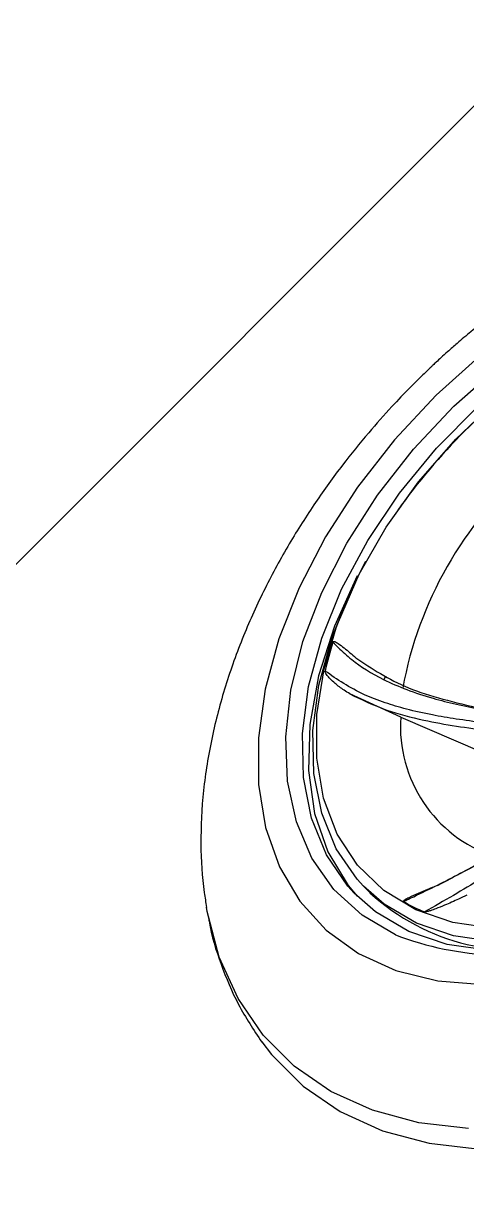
# Model space of a CAD drawing. Header units: inches. Extents: x 0 to 84, y -22 to 124.
# Drawn here: x 34.567 to 35.326, y 34.323 to 36.312 of the extents above; entities that cross this region are included whole.
import ezdxf

# ---------------------------------------------------------------- set-up
doc = ezdxf.new("R2010")
doc.units = ezdxf.units.IN
doc.header["$MEASUREMENT"] = 0
doc.layers.add('1', color=4, linetype='Continuous')
doc.layers.add('BDIM_CYAN', color=4, linetype='Continuous')

# ---------------------------------------------------------------- blocks, each defined once
blk = doc.blocks.new('2026 RELAY')
at = {"layer": '1', "color": 3, "linetype": 'Continuous', "lineweight": 25}
blk.add_line((32.5818, 32.9145), (37.7679, 38.1005), dxfattribs=at)
at = {"layer": 'BDIM_CYAN'}
for p, q in [((35.208, 34.9797), (35.2082, 34.9794)), ((35.1358, 34.8617), (35.1369, 34.8606)), ((35.1397, 34.8662), (35.1387, 34.8672)), ((35.1337, 34.8575), (35.1351, 34.8572)), ((35.187, 34.6956), (35.1838, 34.6882)), ((35.2131, 34.6256), (35.126, 34.6655)), ((35.2131, 34.6256), (35.3525, 34.5656)), ((35.149, 34.337), (35.1601, 34.3256))]:
    blk.add_line(p, q, dxfattribs=at)
at = {"layer": 'BDIM_CYAN', "flags": 128}
for points in [[(35.3293, 33.9223), (35.2439, 33.9322), (35.1649, 33.9535), (35.0936, 33.9858), (35.0309, 34.0289), (34.9777, 34.0819), (34.9348, 34.1443), (34.9027, 34.2151), (34.8819, 34.2933), (34.8806, 34.3006)], [(34.9752, 34.0703), (34.9921, 34.0486), (35.046, 33.9948), (35.1095, 33.9513), (35.1817, 33.9185), (35.2617, 33.8969), (35.3483, 33.8869)], [(35.3517, 35.2467), (35.274, 35.1766), (35.2027, 35.1002), (35.139, 35.0188), (35.0842, 34.934), (35.0391, 34.8471), (35.0047, 34.7598), (34.9814, 34.6736), (34.9698, 34.5901), (34.97, 34.5107), (34.982, 34.4368), (35.0056, 34.3699), (35.0404, 34.311), (35.0858, 34.2613), (35.141, 34.2215), (35.2049, 34.1925), (35.2764, 34.1748), (35.3543, 34.1686)], [(35.2044, 34.2536), (35.1469, 34.2871), (35.0989, 34.3311), (35.0612, 34.3847), (35.0345, 34.4468), (35.0195, 34.5163), (35.0164, 34.5918), (35.0253, 34.6718), (35.0459, 34.7548), (35.0779, 34.8391), (35.1207, 34.9231), (35.1734, 35.0053), (35.235, 35.0839), (35.3043, 35.1574), (35.3799, 35.2245)], [(35.1336, 34.3247), (35.1227, 34.3366), (35.0859, 34.3903), (35.0603, 34.4527), (35.0466, 34.5224), (35.045, 34.598), (35.0555, 34.678), (35.078, 34.7608), (35.1119, 34.8446), (35.1566, 34.9278), (35.2112, 35.0087), (35.2745, 35.0856), (35.3452, 35.1569), (35.422, 35.2213), (35.5033, 35.2774), (35.5874, 35.324), (35.6726, 35.3603), (35.7571, 35.3854), (35.8393, 35.3988), (35.9174, 35.4004), (35.9899, 35.39), (36.0553, 35.3678)], [(35.1027, 34.7783), (35.1065, 34.7889), (35.142, 34.8703), (35.188, 34.9506), (35.2435, 35.0281), (35.3073, 35.1012), (35.3781, 35.1683), (35.4543, 35.228), (35.5344, 35.2791), (35.6166, 35.3204), (35.6991, 35.351), (35.7803, 35.3703), (35.8584, 35.3779), (35.9083, 35.3764)], [(35.3726, 34.2643), (35.3023, 34.2745), (35.2391, 34.2963), (35.2391, 34.2963)], [(35.1492, 34.3369), (35.1385, 34.3486), (35.1027, 34.4008), (35.0779, 34.4614), (35.0645, 34.5291), (35.063, 34.6027), (35.0732, 34.6804), (35.095, 34.7609), (35.128, 34.8424), (35.1536, 34.8925)], [(35.1387, 34.8672), (35.0996, 34.7815), (35.0723, 34.6963), (35.0574, 34.6133), (35.0551, 34.5344), (35.0655, 34.4611), (35.0883, 34.3952), (35.1232, 34.3379), (35.1387, 34.3195)], [(35.2391, 34.2963), (35.1842, 34.3293), (35.139, 34.3728), (35.1043, 34.4258), (35.081, 34.4873), (35.0694, 34.5558), (35.0698, 34.63), (35.0823, 34.7083), (35.1027, 34.7783)], [(36.0606, 34.6224), (35.999, 34.5476), (35.9302, 34.4783), (35.8556, 34.4157), (35.7766, 34.3612), (35.6948, 34.3159), (35.6121, 34.2806), (35.5299, 34.2562), (35.45, 34.2431), (35.3741, 34.2416), (35.3036, 34.2518), (35.24, 34.2733), (35.1846, 34.3058), (35.1492, 34.3369)], [(35.6859, 34.2985), (35.6099, 34.2667), (35.5253, 34.2416), (35.4432, 34.2282), (35.365, 34.2266), (35.2925, 34.237), (35.2271, 34.2591), (35.1701, 34.2926), (35.1336, 34.3247)]]:
    blk.add_lwpolyline(points, dxfattribs=at)
at = {"layer": 'BDIM_CYAN'}
for centre, radius, start, end in [((36.0888, 34.3488), 1.0834, 125.5753, 144.3894), ((35.8674, 34.5554), 0.6618, 131.1032, 169.5439), ((35.7069, 34.5646), 0.6386, 162.7372, 167.3536), ((35.4472, 34.6101), 0.2346, 176.2329, 251.217), ((35.4166, 34.6074), 0.3811, 227.6992, 285.145), ((35.37, 34.5762), 0.3063, 240.2185, 247.7543), ((35.3877, 34.7221), 0.5031, 248.6346, 287.9918)]:
    blk.add_arc(centre, radius, start, end, dxfattribs=at)
for points, knots in [([(36.1785, 35.5541), (36.1568, 35.5582), (36.1077, 35.5674), (36.0269, 35.5698), (35.9372, 35.5638), (35.8454, 35.5477), (35.7522, 35.522), (35.6597, 35.4873), (35.5711, 35.4453), (35.4898, 35.3988), (35.4224, 35.3539), (35.3715, 35.3159), (35.3363, 35.2876), (35.312, 35.2669), (35.295, 35.252), (35.2831, 35.2412), (35.2748, 35.2336), (35.2689, 35.2281), (35.2648, 35.2242), (35.2603, 35.2199), (35.2571, 35.2169), (35.2549, 35.2148)], [0, 0, 0, 0, 0.074244, 0.167929, 0.259973, 0.35451, 0.450839, 0.546212, 0.64031, 0.729298, 0.808383, 0.864437, 0.904119, 0.932193, 0.95205, 0.966094, 0.976024, 0.983046, 0.988012, 0.991523, 1, 1, 1, 1]), ([(35.2549, 35.2148), (35.2524, 35.2124), (35.2438, 35.204), (35.2246, 35.185), (35.1945, 35.1535), (35.1554, 35.1095), (35.1113, 35.055), (35.0655, 34.9917), (35.0209, 34.9213), (34.9794, 34.845), (34.9425, 34.7637), (34.9118, 34.6785), (34.8885, 34.5898), (34.8739, 34.4993), (34.8696, 34.41), (34.8735, 34.3441), (34.8795, 34.3089), (34.8809, 34.3004)], [0, 0, 0, 0, 0.0094021, 0.0326056, 0.0736002, 0.1281376, 0.1931384, 0.2655704, 0.3433789, 0.4251066, 0.5102659, 0.5990177, 0.6893933, 0.7836209, 0.8800377, 0.9711656, 1, 1, 1, 1]), ([(35.0971, 34.7542), (35.0972, 34.7543), (35.0972, 34.7545), (35.0974, 34.7548), (35.0977, 34.755), (35.0981, 34.7551), (35.099, 34.7552), (35.1019, 34.7545), (35.1113, 34.7485), (35.1229, 34.7388), (35.133, 34.7303), (35.1364, 34.7274)], [0, 0, 0, 0, 0.0055006, 0.0110552, 0.016084, 0.0215799, 0.030977, 0.0603237, 0.1952739, 0.7306037, 1, 1, 1, 1]), ([(35.0971, 34.7542), (35.0975, 34.7538), (35.0984, 34.7527), (35.1014, 34.7495), (35.104, 34.7468), (35.1061, 34.7447)], [0, 0, 0, 0, 0.124891, 0.333599, 1, 1, 1, 1]), ([(35.1061, 34.7447), (35.1136, 34.7378), (35.135, 34.7179), (35.1855, 34.6866), (35.2605, 34.658), (35.3226, 34.6446), (35.3507, 34.6385)], [0, 0, 0, 0, 0.141781, 0.406989, 0.731223, 1, 1, 1, 1]), ([(35.1364, 34.7274), (35.1639, 34.7089), (35.2193, 34.6715), (35.3064, 34.6509), (35.3503, 34.6405)], [0, 0, 0, 0, 0.495173, 1, 1, 1, 1]), ([(35.126, 34.6655), (35.1227, 34.6675), (35.1137, 34.6731), (35.1022, 34.6818), (35.0929, 34.6905), (35.0878, 34.6963), (35.0852, 34.7), (35.0841, 34.7023), (35.0837, 34.7037), (35.0838, 34.7043), (35.0838, 34.7045)], [0, 0, 0, 0, 0.191793, 0.51957, 0.729701, 0.856735, 0.930021, 0.970711, 0.992633, 1, 1, 1, 1]), ([(35.3539, 34.6162), (35.3384, 34.6182), (35.3087, 34.6221), (35.2648, 34.6297), (35.2239, 34.6387), (35.1852, 34.6503), (35.1341, 34.6698), (35.1046, 34.6901), (35.0838, 34.7045)], [0, 0, 0, 0, 0.134858, 0.259599, 0.404069, 0.533562, 0.672142, 1, 1, 1, 1]), ([(35.126, 34.6655), (35.1462, 34.6557), (35.1833, 34.6378), (35.2474, 34.6211), (35.3073, 34.6101), (35.3464, 34.605), (35.3657, 34.6025)], [0, 0, 0, 0, 0.318533, 0.584798, 0.795469, 1, 1, 1, 1]), ([(35.2178, 34.3104), (35.2186, 34.3107), (35.2205, 34.3116), (35.2263, 34.3144), (35.2448, 34.3231), (35.2879, 34.3442), (35.3603, 34.3822), (35.4467, 34.4318), (35.5034, 34.4639), (35.529, 34.4785)], [0, 0, 0, 0, 0.007324, 0.019565, 0.058649, 0.192116, 0.441769, 0.746986, 1, 1, 1, 1]), ([(35.5534, 34.4791), (35.5405, 34.471), (35.5156, 34.4554), (35.4756, 34.4292), (35.435, 34.4026), (35.3927, 34.3753), (35.349, 34.3481), (35.3023, 34.32), (35.2704, 34.302), (35.254, 34.2927)], [0, 0, 0, 0, 0.136039, 0.261937, 0.40799, 0.540278, 0.678402, 0.83502, 1, 1, 1, 1]), ([(35.2759, 34.338), (35.3172, 34.3594), (35.4007, 34.4028), (35.4827, 34.4494), (35.5241, 34.4729)], [0, 0, 0, 0, 0.4948681, 1, 1, 1, 1]), ([(35.2178, 34.3104), (35.2178, 34.3104), (35.2176, 34.3105), (35.2175, 34.3107), (35.2176, 34.311), (35.2178, 34.3114), (35.2184, 34.3121), (35.2216, 34.3145), (35.2353, 34.3215), (35.2522, 34.3286), (35.2667, 34.3343), (35.2703, 34.3358)], [0, 0, 0, 0, 0.0060448, 0.012149, 0.0176752, 0.0237149, 0.0340417, 0.0662918, 0.2145935, 0.8028864, 1, 1, 1, 1]), ([(35.3261, 34.3213), (35.3215, 34.3191), (35.3089, 34.313), (35.2911, 34.3051), (35.2751, 34.2986), (35.2652, 34.2951), (35.2595, 34.2933), (35.2563, 34.2927), (35.2547, 34.2925), (35.2542, 34.2927), (35.254, 34.2927)], [0, 0, 0, 0, 0.191814, 0.519611, 0.729753, 0.856784, 0.930061, 0.970742, 0.992656, 1, 1, 1, 1]), ([(34.884, 34.2845), (34.8844, 34.2819), (34.8884, 34.2537), (34.9048, 34.2029), (34.9336, 34.1328), (34.9614, 34.0911), (34.9753, 34.0701)], [0, 0, 0, 0, 0.032427, 0.352506, 0.674608, 1, 1, 1, 1])]:
    blk.add_open_spline(points, degree=3, knots=knots, dxfattribs=at)

msp = doc.modelspace()

# ---------------------------------------------------------------- block references
msp.add_blockref('2026 RELAY', (0, 0.5))

doc.saveas('drawing.dxf')
